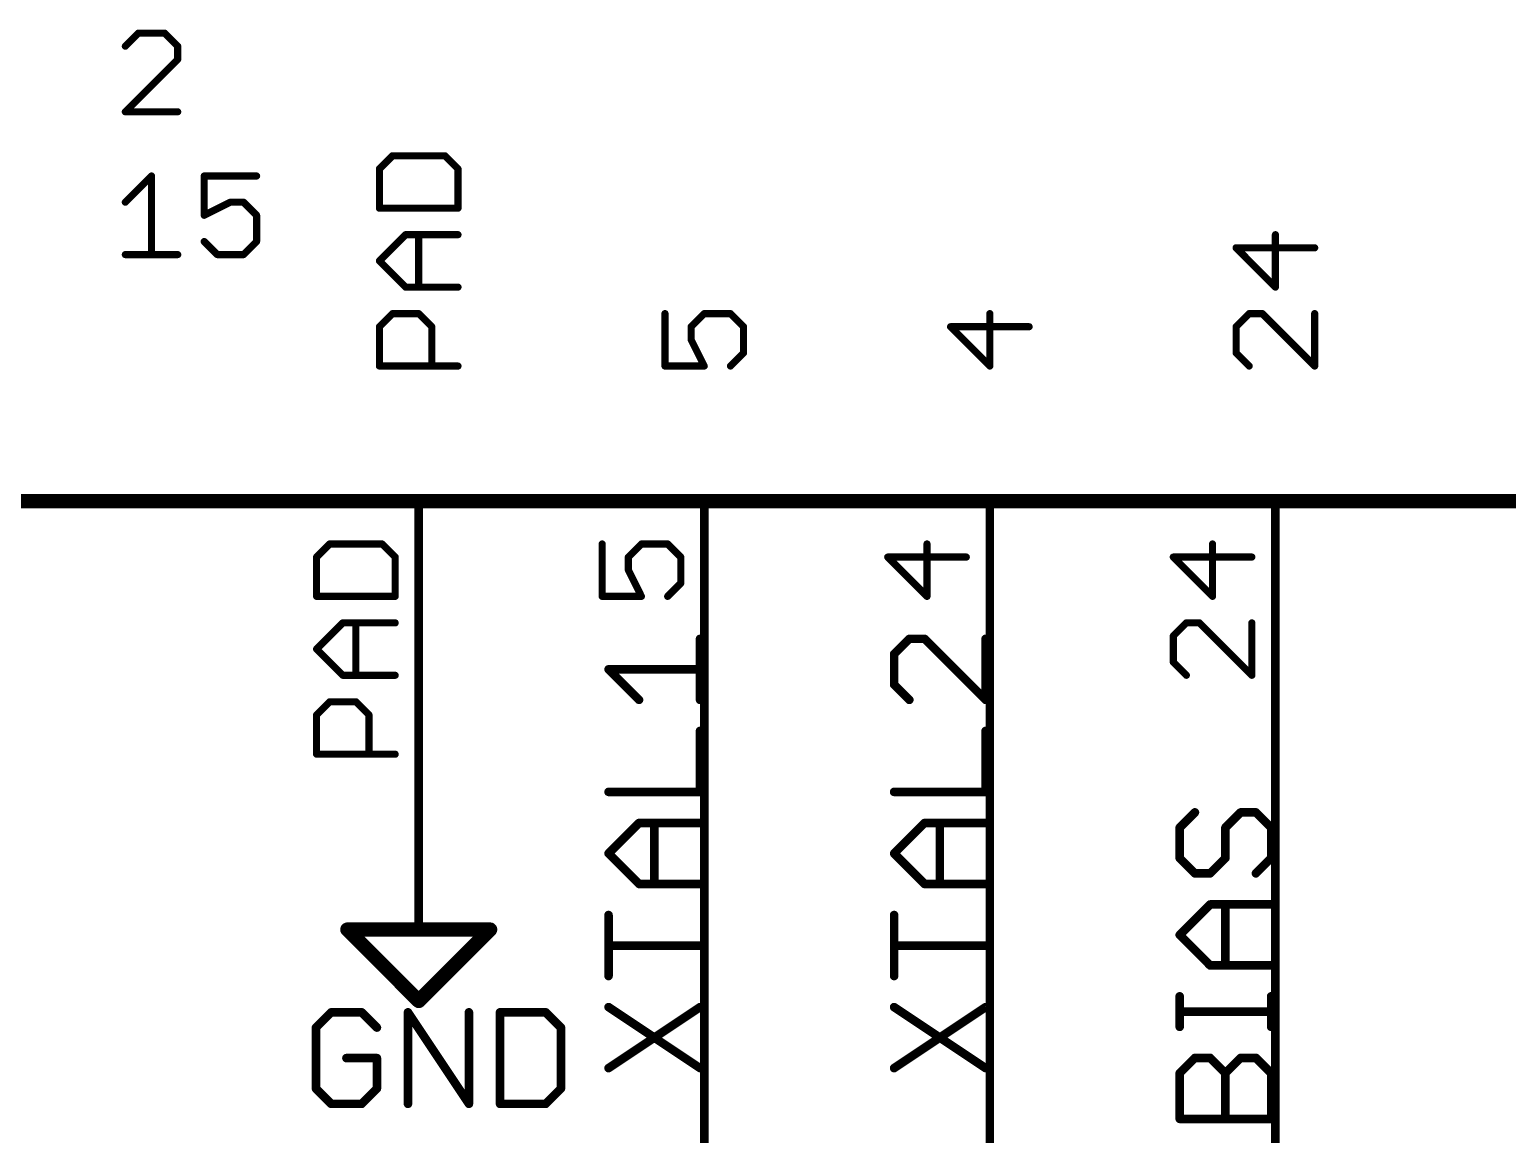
# Model space of a CAD drawing. Extents: x 0 to 388, y 0 to 261.
# Drawn here: x 99.76 to 126.05, y 166.54 to 186.18 of the extents above; entities that cross this region are included whole.
import ezdxf

# ---------------------------------------------------------------- set-up
doc = ezdxf.new("R2010")
doc.units = 0
for name, color, linetype in [('91', 94, 'CONTINUOUS'), ('94', 14, 'CONTINUOUS'), ('95', 251, 'CONTINUOUS'), ('96', 251, 'CONTINUOUS')]:
    doc.layers.add(name, color=color, linetype=linetype)

msp = doc.modelspace()

# ---------------------------------------------------------------- linework, layer by layer
at = {"layer": '91', "const_width": 0.1524}
for points in [[(106.68, 172.72), (106.68, 175.26)], [(111.76, 175.26), (111.76, 165.1)], [(116.84, 175.26), (116.84, 160.02)], [(121.92, 167.64), (121.92, 175.26)]]:
    msp.add_lwpolyline(points, dxfattribs=at)
at = {"layer": '91', "const_width": 0.0762}
for points in [[(106.7181, 175.26, 1), (106.6419, 175.26)], [(111.7981, 175.26, 1), (111.7219, 175.26)], [(116.8781, 175.26, 1), (116.8019, 175.26)], [(121.9581, 175.26, 1), (121.8819, 175.26)], [(106.6419, 172.72, 1), (106.7181, 172.72)], [(121.8819, 167.64, 1), (121.9581, 167.64)]]:
    msp.add_lwpolyline(points, format="xyb", dxfattribs=at)
at = {"layer": '94'}
for points, const_width in [([(127, 177.8), (99.06, 177.8)], 0.254), ([(106.68, 175.26), (106.68, 177.8)], 0.1524), ([(111.76, 175.26), (111.76, 177.8)], 0.1524), ([(116.84, 175.26), (116.84, 177.8)], 0.1524), ([(121.92, 175.26), (121.92, 177.8)], 0.1524), ([(106.68, 172.72), (106.68, 170.18)], 0.1524), ([(105.41, 170.18), (107.95, 170.18)], 0.254), ([(106.68, 168.91), (105.41, 170.18)], 0.254), ([(107.95, 170.18), (106.68, 168.91)], 0.254), ([(121.92, 167.64), (121.92, 165.1)], 0.1524)]:
    msp.add_lwpolyline(points, dxfattribs=dict(at, const_width=const_width))
for points, const_width in [([(106.7181, 177.8, 1), (106.6419, 177.8)], 0.0762), ([(111.7981, 177.8, 1), (111.7219, 177.8)], 0.0762), ([(116.8781, 177.8, 1), (116.8019, 177.8)], 0.0762), ([(121.9581, 177.8, 1), (121.8819, 177.8)], 0.0762), ([(106.6419, 175.26, 1), (106.7181, 175.26)], 0.0762), ([(111.7219, 175.26, 1), (111.7981, 175.26)], 0.0762), ([(116.8019, 175.26, 1), (116.8781, 175.26)], 0.0762), ([(121.8819, 175.26, 1), (121.9581, 175.26)], 0.0762), ([(106.7181, 172.72, 1), (106.6419, 172.72)], 0.0762), ([(105.41, 170.2435, 1), (105.41, 170.1165)], 0.127), ([(105.4549, 170.2249, 1), (105.3651, 170.1351)], 0.127), ([(106.6419, 170.18, 1), (106.7181, 170.18)], 0.0762), ([(107.9949, 170.1351, 1), (107.9051, 170.2249)], 0.127), ([(107.95, 170.1165, 1), (107.95, 170.2435)], 0.127), ([(106.6351, 168.9549, 1), (106.7249, 168.8651)], 0.127), ([(106.6351, 168.8651, 1), (106.7249, 168.9549)], 0.127), ([(121.9581, 167.64, 1), (121.8819, 167.64)], 0.0762)]:
    msp.add_lwpolyline(points, format="xyb", dxfattribs=dict(at, const_width=const_width))
at = {"layer": '95'}
for points, const_width in [([(101.6933, 186.1197), (101.4603, 185.8867)], 0.127), ([(102.1594, 186.1197), (101.6933, 186.1197)], 0.127), ([(102.3924, 185.8867), (102.1594, 186.1197)], 0.127), ([(102.3924, 185.6536), (102.3924, 185.8867)], 0.127), ([(101.4603, 184.7215), (102.3924, 185.6536)], 0.127), ([(102.3924, 184.7215), (101.4603, 184.7215)], 0.127), ([(106.2133, 183.939), (105.9803, 183.706)], 0.127), ([(107.1455, 183.939), (106.2133, 183.939)], 0.127), ([(107.3785, 183.706), (107.1455, 183.939)], 0.127), ([(101.4603, 183.1136), (101.9264, 183.5797)], 0.127), ([(101.9264, 183.5797), (101.9264, 182.1815)], 0.127), ([(103.7957, 183.5797), (102.8636, 183.5797)], 0.127), ([(102.8636, 183.5797), (102.8636, 182.8806)], 0.127), ([(105.9803, 183.706), (105.9803, 183.0069)], 0.127), ([(107.3785, 183.0069), (107.3785, 183.706)], 0.127), ([(102.8636, 182.8806), (103.3296, 183.1136)], 0.127), ([(103.3296, 183.1136), (103.5627, 183.1136)], 0.127), ([(103.5627, 183.1136), (103.7957, 182.8806)], 0.127), ([(105.9803, 183.0069), (107.3785, 183.0069)], 0.127), ([(103.7957, 182.8806), (103.7957, 182.4145)], 0.127), ([(103.0966, 182.1815), (102.8636, 182.4145)], 0.127), ([(103.7957, 182.4145), (103.5627, 182.1815)], 0.127), ([(105.9803, 182.0696), (106.4464, 182.5357)], 0.127), ([(106.4464, 182.5357), (107.3785, 182.5357)], 0.127), ([(106.6794, 181.6036), (106.6794, 182.5357)], 0.127), ([(121.9194, 181.6036), (121.9194, 182.5357)], 0.127), ([(101.4603, 182.1815), (102.3924, 182.1815)], 0.127), ([(103.5627, 182.1815), (103.0966, 182.1815)], 0.127), ([(122.6185, 182.3027), (121.2203, 182.3027)], 0.127), ([(121.2203, 182.3027), (121.9194, 181.6036)], 0.127), ([(106.4464, 181.6036), (105.9803, 182.0696)], 0.127), ([(107.3785, 181.6036), (106.4464, 181.6036)], 0.127), ([(105.9803, 180.8994), (106.2133, 181.1324)], 0.127), ([(106.2133, 181.1324), (106.6794, 181.1324)], 0.127), ([(106.6794, 181.1324), (106.9124, 180.8994)], 0.127), ([(111.0603, 181.1324), (111.0603, 180.2003)], 0.127), ([(111.5264, 180.8994), (111.7594, 181.1324)], 0.127), ([(111.7594, 181.1324), (112.2255, 181.1324)], 0.127), ([(112.2255, 181.1324), (112.4585, 180.8994)], 0.127), ([(116.8394, 180.2003), (116.8394, 181.1324)], 0.127), ([(121.4533, 181.1324), (121.2203, 180.8994)], 0.127), ([(121.6864, 181.1324), (121.4533, 181.1324)], 0.127), ([(122.6185, 180.2003), (121.6864, 181.1324)], 0.127), ([(122.6185, 181.1324), (122.6185, 180.2003)], 0.127), ([(105.9803, 180.2003), (105.9803, 180.8994)], 0.127), ([(106.9124, 180.8994), (106.9124, 180.2003)], 0.127), ([(111.5264, 180.6664), (111.5264, 180.8994)], 0.127), ([(112.4585, 180.8994), (112.4585, 180.4333)], 0.127), ([(117.5385, 180.8994), (116.1403, 180.8994)], 0.127), ([(116.1403, 180.8994), (116.8394, 180.2003)], 0.127), ([(121.2203, 180.8994), (121.2203, 180.4333)], 0.127), ([(111.7594, 180.2003), (111.5264, 180.6664)], 0.127), ([(112.4585, 180.4333), (112.2255, 180.2003)], 0.127), ([(121.2203, 180.4333), (121.4533, 180.2003)], 0.127), ([(107.3785, 180.2003), (105.9803, 180.2003)], 0.127), ([(111.0603, 180.2003), (111.7594, 180.2003)], 0.127), ([(105.0957, 177.0367), (104.8627, 176.8037)], 0.127), ([(106.0279, 177.0367), (105.0957, 177.0367)], 0.127), ([(106.2609, 176.8037), (106.0279, 177.0367)], 0.127), ([(109.9427, 177.0368), (109.9427, 176.1046)], 0.127), ([(110.4088, 176.8037), (110.6418, 177.0368)], 0.127), ([(110.6418, 177.0368), (111.1079, 177.0368)], 0.127), ([(111.1079, 177.0368), (111.3409, 176.8037)], 0.127), ([(115.7218, 176.1046), (115.7218, 177.0368)], 0.127), ([(120.8018, 176.1046), (120.8018, 177.0368)], 0.127), ([(104.8627, 176.8037), (104.8627, 176.1046)], 0.127), ([(106.2609, 176.1046), (106.2609, 176.8037)], 0.127), ([(110.4088, 176.5707), (110.4088, 176.8037)], 0.127), ([(111.3409, 176.8037), (111.3409, 176.3377)], 0.127), ([(116.4209, 176.8037), (115.0227, 176.8037)], 0.127), ([(115.0227, 176.8037), (115.7218, 176.1046)], 0.127), ([(121.5009, 176.8037), (120.1027, 176.8037)], 0.127), ([(120.1027, 176.8037), (120.8018, 176.1046)], 0.127), ([(110.6418, 176.1046), (110.4088, 176.5707)], 0.127), ([(104.8627, 176.1046), (106.2609, 176.1046)], 0.127), ([(109.9427, 176.1046), (110.6418, 176.1046)], 0.127), ([(111.3409, 176.3377), (111.1079, 176.1046)], 0.127), ([(104.8627, 175.1674), (105.3288, 175.6335)], 0.127), ([(105.3288, 175.6335), (106.2609, 175.6335)], 0.127), ([(105.5618, 174.7013), (105.5618, 175.6335)], 0.127), ([(120.3357, 175.6335), (120.1027, 175.4004)], 0.127), ([(120.5688, 175.6335), (120.3357, 175.6335)], 0.127), ([(121.5009, 174.7013), (120.5688, 175.6335)], 0.127), ([(121.5009, 175.6335), (121.5009, 174.7013)], 0.127), ([(111.6838, 174.2648), (111.6838, 175.3495)], 0.1524), ([(115.408, 175.3495), (115.1368, 175.0783)], 0.1524), ([(115.6791, 175.3495), (115.408, 175.3495)], 0.1524), ([(116.7638, 174.2648), (115.6791, 175.3495)], 0.1524), ([(116.7638, 175.3495), (116.7638, 174.2648)], 0.1524), ([(120.1027, 175.4004), (120.1027, 174.9344)], 0.127), ([(105.3288, 174.7013), (104.8627, 175.1674)], 0.127), ([(115.1368, 175.0783), (115.1368, 174.536)], 0.1524), ([(110.5991, 174.2648), (110.0568, 174.8072)], 0.1524), ([(110.0568, 174.8072), (111.6838, 174.8072)], 0.1524), ([(120.1027, 174.9344), (120.3357, 174.7013)], 0.127), ([(106.2609, 174.7013), (105.3288, 174.7013)], 0.127), ([(115.1368, 174.536), (115.408, 174.2648)], 0.1524), ([(104.8627, 173.9972), (105.0957, 174.2302)], 0.127), ([(104.8627, 173.2981), (104.8627, 173.9972)], 0.127), ([(105.0957, 174.2302), (105.5618, 174.2302)], 0.127), ([(105.5618, 174.2302), (105.7948, 173.9972)], 0.127), ([(105.7948, 173.9972), (105.7948, 173.2981)], 0.127), ([(111.6838, 172.6277), (111.6838, 173.7123)], 0.1524), ([(116.7638, 172.6277), (116.7638, 173.7123)], 0.1524), ([(106.2609, 173.2981), (104.8627, 173.2981)], 0.127), ([(110.0568, 172.6277), (111.6838, 172.6277)], 0.1524), ([(115.1368, 172.6277), (116.7638, 172.6277)], 0.1524), ([(120.488, 172.2638), (120.2168, 171.9926)], 0.1524), ([(121.0303, 171.9926), (121.3015, 172.2638)], 0.1524), ([(121.3015, 172.2638), (121.5726, 172.2638)], 0.1524), ([(121.5726, 172.2638), (121.8438, 171.9926)], 0.1524), ([(110.0568, 171.5328), (110.5991, 172.0752)], 0.1524), ([(110.5991, 172.0752), (111.6838, 172.0752)], 0.1524), ([(110.8703, 170.9905), (110.8703, 172.0752)], 0.1524), ([(115.1368, 171.5328), (115.6791, 172.0752)], 0.1524), ([(115.6791, 172.0752), (116.7638, 172.0752)], 0.1524), ([(115.9503, 170.9905), (115.9503, 172.0752)], 0.1524), ([(120.2168, 171.9926), (120.2168, 171.4503)], 0.1524), ([(121.0303, 171.4503), (121.0303, 171.9926)], 0.1524), ([(121.8438, 171.9926), (121.8438, 171.4503)], 0.1524), ([(110.5991, 170.9905), (110.0568, 171.5328)], 0.1524), ([(115.6791, 170.9905), (115.1368, 171.5328)], 0.1524), ([(120.2168, 171.4503), (120.488, 171.1791)], 0.1524), ([(120.7591, 171.1791), (121.0303, 171.4503)], 0.1524), ([(121.8438, 171.4503), (121.5726, 171.1791)], 0.1524), ([(120.488, 171.1791), (120.7591, 171.1791)], 0.1524), ([(111.6838, 170.9905), (110.5991, 170.9905)], 0.1524), ([(116.7638, 170.9905), (115.6791, 170.9905)], 0.1524), ([(120.2168, 170.0843), (120.7591, 170.6266)], 0.1524), ([(120.7591, 170.6266), (121.8438, 170.6266)], 0.1524), ([(121.0303, 169.542), (121.0303, 170.6266)], 0.1524), ([(110.0568, 169.3534), (110.0568, 170.438)], 0.1524), ([(115.1368, 169.3534), (115.1368, 170.438)], 0.1524), ([(120.7591, 169.542), (120.2168, 170.0843)], 0.1524), ([(111.6838, 169.8957), (110.0568, 169.8957)], 0.1524), ([(116.7638, 169.8957), (115.1368, 169.8957)], 0.1524), ([(121.8438, 169.542), (120.7591, 169.542)], 0.1524), ([(120.2168, 168.4505), (120.2168, 168.9928)], 0.1524), ([(121.8438, 168.4505), (121.8438, 168.9928)], 0.1524), ([(110.0568, 167.7162), (111.6838, 168.8009)], 0.1524), ([(110.0568, 168.8009), (111.6838, 167.7162)], 0.1524), ([(115.1368, 167.7162), (116.7638, 168.8009)], 0.1524), ([(115.1368, 168.8009), (116.7638, 167.7162)], 0.1524), ([(121.8438, 168.7217), (120.2168, 168.7217)], 0.1524), ([(120.2168, 167.6269), (120.488, 167.898)], 0.1524), ([(120.488, 167.898), (120.7591, 167.898)], 0.1524), ([(120.7591, 167.898), (121.0303, 167.6269)], 0.1524), ([(121.0303, 167.6269), (121.3015, 167.898)], 0.1524), ([(121.3015, 167.898), (121.5726, 167.898)], 0.1524), ([(121.5726, 167.898), (121.8438, 167.6269)], 0.1524), ([(120.2168, 166.8134), (120.2168, 167.6269)], 0.1524), ([(121.0303, 166.8134), (121.0303, 167.6269)], 0.1524), ([(121.8438, 167.6269), (121.8438, 166.8134)], 0.1524), ([(121.8438, 166.8134), (120.2168, 166.8134)], 0.1524)]:
    msp.add_lwpolyline(points, dxfattribs=dict(at, const_width=const_width))
for points, const_width in [([(101.6933, 186.1514, 1), (101.6933, 186.0879)], 0.0635), ([(101.7158, 186.0972, 1), (101.6709, 186.1421)], 0.0635), ([(102.1818, 186.1421, 1), (102.1369, 186.0972)], 0.0635), ([(102.1594, 186.0879, 1), (102.1594, 186.1514)], 0.0635), ([(101.4378, 185.9091, 1), (101.4828, 185.8642)], 0.0635), ([(102.4242, 185.8867, 1), (102.3607, 185.8867)], 0.0635), ([(102.37, 185.8642, 1), (102.4149, 185.9091)], 0.0635), ([(102.3607, 185.6536, 1), (102.4242, 185.6536)], 0.0635), ([(102.4149, 185.6312, 1), (102.37, 185.6761)], 0.0635), ([(101.4378, 184.744, 1), (101.4828, 184.699)], 0.0635), ([(101.4603, 184.7533, 1), (101.4603, 184.6898)], 0.0635), ([(102.3924, 184.6898, 1), (102.3924, 184.7533)], 0.0635), ([(106.2133, 183.9707, 1), (106.2133, 183.9072)], 0.0635), ([(106.2358, 183.9165, 1), (106.1909, 183.9614)], 0.0635), ([(107.1679, 183.9614, 1), (107.123, 183.9165)], 0.0635), ([(107.1455, 183.9072, 1), (107.1455, 183.9707)], 0.0635), ([(101.9581, 183.5797, 1), (101.8946, 183.5797)], 0.0635), ([(101.9488, 183.5572, 1), (101.9039, 183.6021)], 0.0635), ([(102.8953, 183.5797, 1), (102.8318, 183.5797)], 0.0635), ([(102.8636, 183.6114, 1), (102.8636, 183.5479)], 0.0635), ([(103.7957, 183.5479, 1), (103.7957, 183.6114)], 0.0635), ([(106.0121, 183.706, 1), (105.9486, 183.706)], 0.0635), ([(105.9579, 183.7284, 1), (106.0028, 183.6835)], 0.0635), ([(107.4103, 183.706, 1), (107.3468, 183.706)], 0.0635), ([(107.356, 183.6835, 1), (107.401, 183.7284)], 0.0635), ([(101.4378, 183.1361, 1), (101.4828, 183.0912)], 0.0635), ([(103.3296, 183.1454, 1), (103.3296, 183.0819)], 0.0635), ([(103.3438, 183.0852, 1), (103.3154, 183.142)], 0.0635), ([(103.5851, 183.1361, 1), (103.5402, 183.0912)], 0.0635), ([(103.5627, 183.0819, 1), (103.5627, 183.1454)], 0.0635), ([(105.9803, 183.0386, 1), (105.9803, 182.9751)], 0.0635), ([(105.9486, 183.0069, 1), (106.0121, 183.0069)], 0.0635), ([(107.3468, 183.0069, 1), (107.4103, 183.0069)], 0.0635), ([(107.3785, 182.9751, 1), (107.3785, 183.0386)], 0.0635), ([(102.8318, 182.8806, 1), (102.8953, 182.8806)], 0.0635), ([(102.8494, 182.909, 1), (102.8778, 182.8522)], 0.0635), ([(103.8275, 182.8806, 1), (103.764, 182.8806)], 0.0635), ([(103.7733, 182.8581, 1), (103.8182, 182.903)], 0.0635), ([(102.886, 182.437, 1), (102.8411, 182.3921)], 0.0635), ([(103.8182, 182.3921, 1), (103.7733, 182.437)], 0.0635), ([(106.4464, 182.5675, 1), (106.4464, 182.504)], 0.0635), ([(106.4688, 182.5133, 1), (106.4239, 182.5582)], 0.0635), ([(106.7112, 182.5357, 1), (106.6477, 182.5357)], 0.0635), ([(107.3785, 182.504, 1), (107.3785, 182.5675)], 0.0635), ([(121.9512, 182.5357, 1), (121.8877, 182.5357)], 0.0635), ([(101.4603, 182.2132, 1), (101.4603, 182.1498)], 0.0635), ([(101.8946, 182.1815, 1), (101.9581, 182.1815)], 0.0635), ([(102.3924, 182.1498, 1), (102.3924, 182.2132)], 0.0635), ([(103.0966, 182.2132, 1), (103.0966, 182.1498)], 0.0635), ([(103.0742, 182.159, 1), (103.1191, 182.204)], 0.0635), ([(103.5402, 182.204, 1), (103.5851, 182.159)], 0.0635), ([(103.5627, 182.1498, 1), (103.5627, 182.2132)], 0.0635), ([(103.764, 182.4145, 1), (103.8275, 182.4145)], 0.0635), ([(121.2203, 182.3344, 1), (121.2203, 182.2709)], 0.0635), ([(121.2428, 182.3251, 1), (121.1979, 182.2802)], 0.0635), ([(122.6185, 182.2709, 1), (122.6185, 182.3344)], 0.0635), ([(106.0028, 182.0921, 1), (105.9579, 182.0472)], 0.0635), ([(105.9579, 182.0921, 1), (106.0028, 182.0472)], 0.0635), ([(106.4464, 181.6353, 1), (106.4464, 181.5718)], 0.0635), ([(106.4239, 181.5811, 1), (106.4688, 181.626)], 0.0635), ([(106.6477, 181.6036, 1), (106.7112, 181.6036)], 0.0635), ([(107.3785, 181.5718, 1), (107.3785, 181.6353)], 0.0635), ([(121.8877, 181.6036, 1), (121.9512, 181.6036)], 0.0635), ([(121.897, 181.5811, 1), (121.9419, 181.626)], 0.0635), ([(106.2133, 181.1642, 1), (106.2133, 181.1007)], 0.0635), ([(106.2358, 181.11, 1), (106.1909, 181.1549)], 0.0635), ([(106.7019, 181.1549, 1), (106.657, 181.11)], 0.0635), ([(106.6794, 181.1007, 1), (106.6794, 181.1642)], 0.0635), ([(111.0921, 181.1324, 1), (111.0286, 181.1324)], 0.0635), ([(111.7594, 181.1642, 1), (111.7594, 181.1007)], 0.0635), ([(111.7819, 181.11, 1), (111.737, 181.1549)], 0.0635), ([(112.2479, 181.1549, 1), (112.203, 181.11)], 0.0635), ([(112.2255, 181.1007, 1), (112.2255, 181.1642)], 0.0635), ([(116.8712, 181.1324, 1), (116.8077, 181.1324)], 0.0635), ([(121.4533, 181.1642, 1), (121.4533, 181.1007)], 0.0635), ([(121.4758, 181.11, 1), (121.4309, 181.1549)], 0.0635), ([(121.7088, 181.1549, 1), (121.6639, 181.11)], 0.0635), ([(121.6864, 181.1007, 1), (121.6864, 181.1642)], 0.0635), ([(122.6503, 181.1324, 1), (122.5868, 181.1324)], 0.0635), ([(106.0121, 180.8994, 1), (105.9486, 180.8994)], 0.0635), ([(105.9579, 180.9218, 1), (106.0028, 180.8769)], 0.0635), ([(106.9442, 180.8994, 1), (106.8807, 180.8994)], 0.0635), ([(106.89, 180.8769, 1), (106.9349, 180.9218)], 0.0635), ([(111.5581, 180.8994, 1), (111.4946, 180.8994)], 0.0635), ([(111.5039, 180.9218, 1), (111.5488, 180.8769)], 0.0635), ([(112.4903, 180.8994, 1), (112.4267, 180.8994)], 0.0635), ([(112.436, 180.8769, 1), (112.481, 180.9218)], 0.0635), ([(116.1403, 180.9311, 1), (116.1403, 180.8676)], 0.0635), ([(116.1628, 180.9218, 1), (116.1179, 180.8769)], 0.0635), ([(117.5385, 180.8676, 1), (117.5385, 180.9311)], 0.0635), ([(121.2521, 180.8994, 1), (121.1886, 180.8994)], 0.0635), ([(121.1979, 180.9218, 1), (121.2428, 180.8769)], 0.0635), ([(111.5548, 180.6806, 1), (111.498, 180.6522)], 0.0635), ([(111.4946, 180.6664, 1), (111.5581, 180.6664)], 0.0635), ([(112.4267, 180.4333, 1), (112.4903, 180.4333)], 0.0635), ([(112.481, 180.4109, 1), (112.436, 180.4558)], 0.0635), ([(121.1886, 180.4333, 1), (121.2521, 180.4333)], 0.0635), ([(121.2428, 180.4558, 1), (121.1979, 180.4109)], 0.0635), ([(105.9803, 180.232, 1), (105.9803, 180.1686)], 0.0635), ([(105.9486, 180.2003, 1), (106.0121, 180.2003)], 0.0635), ([(106.8807, 180.2003, 1), (106.9442, 180.2003)], 0.0635), ([(107.3785, 180.1686, 1), (107.3785, 180.232)], 0.0635), ([(111.0603, 180.232, 1), (111.0603, 180.1686)], 0.0635), ([(111.0286, 180.2003, 1), (111.0921, 180.2003)], 0.0635), ([(111.731, 180.1861, 1), (111.7878, 180.2145)], 0.0635), ([(111.7594, 180.1686, 1), (111.7594, 180.232)], 0.0635), ([(112.203, 180.2228, 1), (112.2479, 180.1778)], 0.0635), ([(116.8077, 180.2003, 1), (116.8712, 180.2003)], 0.0635), ([(116.817, 180.1778, 1), (116.8619, 180.2228)], 0.0635), ([(121.4309, 180.1778, 1), (121.4758, 180.2228)], 0.0635), ([(122.5868, 180.2003, 1), (122.6503, 180.2003)], 0.0635), ([(122.596, 180.1778, 1), (122.641, 180.2228)], 0.0635), ([(105.0957, 177.0685, 1), (105.0957, 177.005)], 0.0635), ([(105.1182, 177.0143, 1), (105.0733, 177.0592)], 0.0635), ([(106.0503, 177.0592, 1), (106.0054, 177.0143)], 0.0635), ([(106.0279, 177.005, 1), (106.0279, 177.0685)], 0.0635), ([(109.9745, 177.0368, 1), (109.911, 177.0368)], 0.0635), ([(110.6418, 177.0685, 1), (110.6418, 177.005)], 0.0635), ([(110.6643, 177.0143, 1), (110.6194, 177.0592)], 0.0635), ([(111.1303, 177.0592, 1), (111.0854, 177.0143)], 0.0635), ([(111.1079, 177.005, 1), (111.1079, 177.0685)], 0.0635), ([(115.7536, 177.0368, 1), (115.6901, 177.0368)], 0.0635), ([(120.8336, 177.0368, 1), (120.7701, 177.0368)], 0.0635), ([(104.8945, 176.8037, 1), (104.831, 176.8037)], 0.0635), ([(104.8403, 176.8262, 1), (104.8852, 176.7813)], 0.0635), ([(106.2927, 176.8037, 1), (106.2292, 176.8037)], 0.0635), ([(106.2384, 176.7813, 1), (106.2834, 176.8262)], 0.0635), ([(110.4405, 176.8037, 1), (110.377, 176.8037)], 0.0635), ([(110.3863, 176.8262, 1), (110.4312, 176.7813)], 0.0635), ([(111.3727, 176.8037, 1), (111.3092, 176.8037)], 0.0635), ([(111.3184, 176.7813, 1), (111.3634, 176.8262)], 0.0635), ([(115.0227, 176.8355, 1), (115.0227, 176.772)], 0.0635), ([(115.0452, 176.8262, 1), (115.0003, 176.7813)], 0.0635), ([(116.4209, 176.772, 1), (116.4209, 176.8355)], 0.0635), ([(120.1027, 176.8355, 1), (120.1027, 176.772)], 0.0635), ([(120.1252, 176.8262, 1), (120.0803, 176.7813)], 0.0635), ([(121.5009, 176.772, 1), (121.5009, 176.8355)], 0.0635), ([(110.377, 176.5707, 1), (110.4405, 176.5707)], 0.0635), ([(110.4372, 176.5849, 1), (110.3804, 176.5565)], 0.0635), ([(104.8627, 176.1364, 1), (104.8627, 176.0729)], 0.0635), ([(106.2609, 176.0729, 1), (106.2609, 176.1364)], 0.0635), ([(109.9427, 176.1364, 1), (109.9427, 176.0729)], 0.0635), ([(110.6134, 176.0904, 1), (110.6702, 176.1188)], 0.0635), ([(110.6418, 176.0729, 1), (110.6418, 176.1364)], 0.0635), ([(111.0854, 176.1271, 1), (111.1303, 176.0822)], 0.0635), ([(111.3092, 176.3377, 1), (111.3727, 176.3377)], 0.0635), ([(111.3634, 176.3152, 1), (111.3184, 176.3601)], 0.0635), ([(115.6994, 176.0822, 1), (115.7443, 176.1271)], 0.0635), ([(120.7794, 176.0822, 1), (120.8243, 176.1271)], 0.0635), ([(104.831, 176.1046, 1), (104.8945, 176.1046)], 0.0635), ([(106.2292, 176.1046, 1), (106.2927, 176.1046)], 0.0635), ([(109.911, 176.1046, 1), (109.9745, 176.1046)], 0.0635), ([(115.6901, 176.1046, 1), (115.7536, 176.1046)], 0.0635), ([(120.7701, 176.1046, 1), (120.8336, 176.1046)], 0.0635), ([(105.3288, 175.6652, 1), (105.3288, 175.6017)], 0.0635), ([(105.3512, 175.611, 1), (105.3063, 175.6559)], 0.0635), ([(105.5936, 175.6335, 1), (105.5301, 175.6335)], 0.0635), ([(106.2609, 175.6017, 1), (106.2609, 175.6652)], 0.0635), ([(120.3357, 175.6652, 1), (120.3357, 175.6017)], 0.0635), ([(120.3582, 175.611, 1), (120.3133, 175.6559)], 0.0635), ([(120.5912, 175.6559, 1), (120.5463, 175.611)], 0.0635), ([(120.5688, 175.6017, 1), (120.5688, 175.6652)], 0.0635), ([(121.5327, 175.6335, 1), (121.4691, 175.6335)], 0.0635), ([(111.7219, 175.3495, 1), (111.6457, 175.3495)], 0.0762), ([(115.408, 175.3876, 1), (115.408, 175.3114)], 0.0762), ([(115.4349, 175.3225, 1), (115.381, 175.3764)], 0.0762), ([(115.7061, 175.3764, 1), (115.6522, 175.3225)], 0.0762), ([(115.6791, 175.3114, 1), (115.6791, 175.3876)], 0.0762), ([(116.8019, 175.3495, 1), (116.7257, 175.3495)], 0.0762), ([(120.1345, 175.4004, 1), (120.071, 175.4004)], 0.0635), ([(120.0803, 175.4229, 1), (120.1252, 175.378)], 0.0635), ([(104.8852, 175.1899, 1), (104.8403, 175.145)], 0.0635), ([(104.8403, 175.1899, 1), (104.8852, 175.145)], 0.0635), ([(115.1749, 175.0783, 1), (115.0987, 175.0783)], 0.0762), ([(115.1099, 175.1053, 1), (115.1638, 175.0514)], 0.0762), ([(110.0838, 174.8341, 1), (110.0299, 174.7802)], 0.0762), ([(110.0568, 174.8453, 1), (110.0568, 174.7691)], 0.0762), ([(111.6838, 174.7691, 1), (111.6838, 174.8453)], 0.0762), ([(120.071, 174.9344, 1), (120.1345, 174.9344)], 0.0635), ([(120.1252, 174.9568, 1), (120.0803, 174.9119)], 0.0635), ([(105.3288, 174.7331, 1), (105.3288, 174.6696)], 0.0635), ([(105.3063, 174.6789, 1), (105.3512, 174.7238)], 0.0635), ([(105.5301, 174.7013, 1), (105.5936, 174.7013)], 0.0635), ([(106.2609, 174.6696, 1), (106.2609, 174.7331)], 0.0635), ([(115.1638, 174.5629, 1), (115.1099, 174.509)], 0.0762), ([(115.0987, 174.536, 1), (115.1749, 174.536)], 0.0762), ([(120.3133, 174.6789, 1), (120.3582, 174.7238)], 0.0635), ([(121.4691, 174.7013, 1), (121.5327, 174.7013)], 0.0635), ([(121.4784, 174.6789, 1), (121.5234, 174.7238)], 0.0635), ([(110.5722, 174.2379, 1), (110.6261, 174.2918)], 0.0762), ([(115.381, 174.2379, 1), (115.4349, 174.2918)], 0.0762), ([(116.7369, 174.2379, 1), (116.7907, 174.2918)], 0.0762), ([(104.8945, 173.9972, 1), (104.831, 173.9972)], 0.0635), ([(104.8403, 174.0196, 1), (104.8852, 173.9747)], 0.0635), ([(105.0957, 174.2619, 1), (105.0957, 174.1984)], 0.0635), ([(105.1182, 174.2077, 1), (105.0733, 174.2526)], 0.0635), ([(105.5843, 174.2526, 1), (105.5394, 174.2077)], 0.0635), ([(105.5618, 174.1984, 1), (105.5618, 174.2619)], 0.0635), ([(105.8266, 173.9972, 1), (105.7631, 173.9972)], 0.0635), ([(105.7724, 173.9747, 1), (105.8173, 174.0196)], 0.0635), ([(111.6457, 174.2648, 1), (111.7219, 174.2648)], 0.0762), ([(116.7257, 174.2648, 1), (116.8019, 174.2648)], 0.0762), ([(111.7219, 173.7123, 1), (111.6457, 173.7123)], 0.0762), ([(116.8019, 173.7123, 1), (116.7257, 173.7123)], 0.0762), ([(104.8627, 173.3298, 1), (104.8627, 173.2663)], 0.0635), ([(104.831, 173.2981, 1), (104.8945, 173.2981)], 0.0635), ([(105.7631, 173.2981, 1), (105.8266, 173.2981)], 0.0635), ([(106.2609, 173.2663, 1), (106.2609, 173.3298)], 0.0635), ([(110.0568, 172.6658, 1), (110.0568, 172.5896)], 0.0762), ([(111.6457, 172.6277, 1), (111.7219, 172.6277)], 0.0762), ([(111.6838, 172.5896, 1), (111.6838, 172.6658)], 0.0762), ([(115.1368, 172.6658, 1), (115.1368, 172.5896)], 0.0762), ([(116.7257, 172.6277, 1), (116.8019, 172.6277)], 0.0762), ([(116.7638, 172.5896, 1), (116.7638, 172.6658)], 0.0762), ([(120.5149, 172.2368, 1), (120.461, 172.2907)], 0.0762), ([(121.3015, 172.3019, 1), (121.3015, 172.2257)], 0.0762), ([(121.3284, 172.2368, 1), (121.2745, 172.2907)], 0.0762), ([(121.5996, 172.2907, 1), (121.5457, 172.2368)], 0.0762), ([(121.5726, 172.2257, 1), (121.5726, 172.3019)], 0.0762), ([(110.5991, 172.1133, 1), (110.5991, 172.0371)], 0.0762), ([(110.6261, 172.0482, 1), (110.5722, 172.1021)], 0.0762), ([(110.9084, 172.0752, 1), (110.8322, 172.0752)], 0.0762), ([(111.6838, 172.0371, 1), (111.6838, 172.1133)], 0.0762), ([(115.6791, 172.1133, 1), (115.6791, 172.0371)], 0.0762), ([(115.7061, 172.0482, 1), (115.6522, 172.1021)], 0.0762), ([(115.9884, 172.0752, 1), (115.9122, 172.0752)], 0.0762), ([(116.7638, 172.0371, 1), (116.7638, 172.1133)], 0.0762), ([(120.2549, 171.9926, 1), (120.1787, 171.9926)], 0.0762), ([(120.1899, 172.0195, 1), (120.2438, 171.9657)], 0.0762), ([(121.0684, 171.9926, 1), (120.9922, 171.9926)], 0.0762), ([(121.0034, 172.0195, 1), (121.0572, 171.9657)], 0.0762), ([(121.8819, 171.9926, 1), (121.8057, 171.9926)], 0.0762), ([(121.8169, 171.9657, 1), (121.8707, 172.0195)], 0.0762), ([(110.0838, 171.5598, 1), (110.0299, 171.5059)], 0.0762), ([(110.0299, 171.5598, 1), (110.0838, 171.5059)], 0.0762), ([(115.1638, 171.5598, 1), (115.1099, 171.5059)], 0.0762), ([(115.1099, 171.5598, 1), (115.1638, 171.5059)], 0.0762), ([(120.2438, 171.4772, 1), (120.1899, 171.4233)], 0.0762), ([(120.1787, 171.4503, 1), (120.2549, 171.4503)], 0.0762), ([(120.9922, 171.4503, 1), (121.0684, 171.4503)], 0.0762), ([(121.0572, 171.4233, 1), (121.0034, 171.4772)], 0.0762), ([(121.8057, 171.4503, 1), (121.8819, 171.4503)], 0.0762), ([(121.8707, 171.4233, 1), (121.8169, 171.4772)], 0.0762), ([(120.488, 171.2172, 1), (120.488, 171.141)], 0.0762), ([(120.461, 171.1522, 1), (120.5149, 171.206)], 0.0762), ([(120.7322, 171.206, 1), (120.7861, 171.1522)], 0.0762), ([(120.7591, 171.141, 1), (120.7591, 171.2172)], 0.0762), ([(121.5457, 171.206, 1), (121.5996, 171.1522)], 0.0762), ([(110.5991, 171.0286, 1), (110.5991, 170.9524)], 0.0762), ([(110.5722, 170.9636, 1), (110.6261, 171.0175)], 0.0762), ([(110.8322, 170.9905, 1), (110.9084, 170.9905)], 0.0762), ([(111.6838, 170.9524, 1), (111.6838, 171.0286)], 0.0762), ([(115.6791, 171.0286, 1), (115.6791, 170.9524)], 0.0762), ([(115.6522, 170.9636, 1), (115.7061, 171.0175)], 0.0762), ([(115.9122, 170.9905, 1), (115.9884, 170.9905)], 0.0762), ([(116.7638, 170.9524, 1), (116.7638, 171.0286)], 0.0762), ([(120.7591, 170.6647, 1), (120.7591, 170.5885)], 0.0762), ([(120.7861, 170.5997, 1), (120.7322, 170.6536)], 0.0762), ([(121.0684, 170.6266, 1), (120.9922, 170.6266)], 0.0762), ([(121.8438, 170.5885, 1), (121.8438, 170.6647)], 0.0762), ([(110.0949, 170.438, 1), (110.0187, 170.438)], 0.0762), ([(115.1749, 170.438, 1), (115.0987, 170.438)], 0.0762), ([(120.2438, 170.1112, 1), (120.1899, 170.0573)], 0.0762), ([(120.1899, 170.1112, 1), (120.2438, 170.0573)], 0.0762), ([(110.0568, 169.9338, 1), (110.0568, 169.8576)], 0.0762), ([(111.6838, 169.8576, 1), (111.6838, 169.9338)], 0.0762), ([(115.1368, 169.9338, 1), (115.1368, 169.8576)], 0.0762), ([(116.7638, 169.8576, 1), (116.7638, 169.9338)], 0.0762), ([(120.7591, 169.58, 1), (120.7591, 169.5039)], 0.0762), ([(120.7322, 169.515, 1), (120.7861, 169.5689)], 0.0762), ([(120.9922, 169.542, 1), (121.0684, 169.542)], 0.0762), ([(121.8438, 169.5039, 1), (121.8438, 169.58)], 0.0762), ([(110.0187, 169.3534, 1), (110.0949, 169.3534)], 0.0762), ([(115.0987, 169.3534, 1), (115.1749, 169.3534)], 0.0762), ([(120.2549, 168.9928, 1), (120.1787, 168.9928)], 0.0762), ([(121.8819, 168.9928, 1), (121.8057, 168.9928)], 0.0762), ([(110.0779, 168.8326, 1), (110.0357, 168.7692)], 0.0762), ([(111.7049, 168.7692, 1), (111.6627, 168.8326)], 0.0762), ([(115.1579, 168.8326, 1), (115.1157, 168.7692)], 0.0762), ([(116.7849, 168.7692, 1), (116.7427, 168.8326)], 0.0762), ([(120.2168, 168.7598, 1), (120.2168, 168.6836)], 0.0762), ([(121.8438, 168.6836, 1), (121.8438, 168.7598)], 0.0762), ([(120.1787, 168.4505, 1), (120.2549, 168.4505)], 0.0762), ([(121.8057, 168.4505, 1), (121.8819, 168.4505)], 0.0762), ([(110.0357, 167.7479, 1), (110.0779, 167.6845)], 0.0762), ([(111.6627, 167.6845, 1), (111.7049, 167.7479)], 0.0762), ([(115.1157, 167.7479, 1), (115.1579, 167.6845)], 0.0762), ([(116.7427, 167.6845, 1), (116.7849, 167.7479)], 0.0762), ([(120.488, 167.9361, 1), (120.488, 167.8599)], 0.0762), ([(120.5149, 167.8711, 1), (120.461, 167.925)], 0.0762), ([(120.7861, 167.925, 1), (120.7322, 167.8711)], 0.0762), ([(120.7591, 167.8599, 1), (120.7591, 167.9361)], 0.0762), ([(121.3015, 167.9361, 1), (121.3015, 167.8599)], 0.0762), ([(121.3284, 167.8711, 1), (121.2745, 167.925)], 0.0762), ([(121.5996, 167.925, 1), (121.5457, 167.8711)], 0.0762), ([(121.5726, 167.8599, 1), (121.5726, 167.9361)], 0.0762), ([(120.2549, 167.6269, 1), (120.1787, 167.6269)], 0.0762), ([(120.1899, 167.6538, 1), (120.2438, 167.5999)], 0.0762), ([(121.0684, 167.6269, 1), (120.9922, 167.6269)], 0.0762), ([(121.0034, 167.6538, 1), (121.0572, 167.5999)], 0.0762), ([(121.0034, 167.5999, 1), (121.0572, 167.6538)], 0.0762), ([(121.8819, 167.6269, 1), (121.8057, 167.6269)], 0.0762), ([(121.8169, 167.5999, 1), (121.8707, 167.6538)], 0.0762), ([(120.2168, 166.8515, 1), (120.2168, 166.7753)], 0.0762), ([(120.1787, 166.8134, 1), (120.2549, 166.8134)], 0.0762), ([(120.9922, 166.8134, 1), (121.0684, 166.8134)], 0.0762), ([(121.8057, 166.8134, 1), (121.8819, 166.8134)], 0.0762), ([(121.8438, 166.7753, 1), (121.8438, 166.8515)], 0.0762)]:
    msp.add_lwpolyline(points, format="xyb", dxfattribs=dict(at, const_width=const_width))
at = {"layer": '96', "const_width": 0.1524}
for points in [[(105.1224, 168.7082), (104.8512, 168.437)], [(105.6647, 168.7082), (105.1224, 168.7082)], [(105.9359, 168.437), (105.6647, 168.7082)], [(106.4884, 167.0812), (106.4884, 168.7082)], [(106.4884, 168.7082), (107.573, 167.0812)], [(107.573, 167.0812), (107.573, 168.7082)], [(108.1255, 168.7082), (108.1255, 167.0812)], [(108.939, 168.7082), (108.1255, 168.7082)], [(109.2102, 168.437), (108.939, 168.7082)], [(104.8512, 168.437), (104.8512, 167.3524)], [(109.2102, 167.3524), (109.2102, 168.437)], [(105.9359, 167.8947), (105.3935, 167.8947)], [(105.9359, 167.3524), (105.9359, 167.8947)], [(104.8512, 167.3524), (105.1224, 167.0812)], [(105.6647, 167.0812), (105.9359, 167.3524)], [(108.939, 167.0812), (109.2102, 167.3524)], [(105.1224, 167.0812), (105.6647, 167.0812)], [(108.1255, 167.0812), (108.939, 167.0812)]]:
    msp.add_lwpolyline(points, dxfattribs=at)
at = {"layer": '96', "const_width": 0.0762}
for points in [[(105.1224, 168.7463, 1), (105.1224, 168.6701)], [(105.1493, 168.6812, 1), (105.0954, 168.7351)], [(105.6916, 168.7351, 1), (105.6378, 168.6812)], [(105.6647, 168.6701, 1), (105.6647, 168.7463)], [(106.5265, 168.7082, 1), (106.4503, 168.7082)], [(106.5201, 168.7293, 1), (106.4567, 168.6871)], [(107.6111, 168.7082, 1), (107.5349, 168.7082)], [(108.1636, 168.7082, 1), (108.0874, 168.7082)], [(108.1255, 168.7463, 1), (108.1255, 168.6701)], [(108.9659, 168.7351, 1), (108.9121, 168.6812)], [(108.939, 168.6701, 1), (108.939, 168.7463)], [(104.8893, 168.437, 1), (104.8131, 168.437)], [(104.8243, 168.464, 1), (104.8781, 168.4101)], [(105.9089, 168.4101, 1), (105.9628, 168.464)], [(109.2483, 168.437, 1), (109.1721, 168.437)], [(109.1832, 168.4101, 1), (109.2371, 168.464)], [(105.3935, 167.9328, 1), (105.3935, 167.8566)], [(105.974, 167.8947, 1), (105.8978, 167.8947)], [(105.9359, 167.8566, 1), (105.9359, 167.9328)], [(104.8781, 167.3793, 1), (104.8243, 167.3254)], [(104.8131, 167.3524, 1), (104.8893, 167.3524)], [(105.8978, 167.3524, 1), (105.974, 167.3524)], [(105.9628, 167.3254, 1), (105.9089, 167.3793)], [(109.1721, 167.3524, 1), (109.2483, 167.3524)], [(109.2371, 167.3254, 1), (109.1832, 167.3793)], [(105.1224, 167.1193, 1), (105.1224, 167.0431)], [(105.0954, 167.0543, 1), (105.1493, 167.1081)], [(105.6378, 167.1081, 1), (105.6916, 167.0543)], [(105.6647, 167.0431, 1), (105.6647, 167.1193)], [(106.4503, 167.0812, 1), (106.5265, 167.0812)], [(107.5349, 167.0812, 1), (107.6111, 167.0812)], [(107.5413, 167.0601, 1), (107.6047, 167.1023)], [(108.1255, 167.1193, 1), (108.1255, 167.0431)], [(108.0874, 167.0812, 1), (108.1636, 167.0812)], [(108.9121, 167.1081, 1), (108.9659, 167.0543)], [(108.939, 167.0431, 1), (108.939, 167.1193)]]:
    msp.add_lwpolyline(points, format="xyb", dxfattribs=at)

doc.saveas('drawing.dxf')
